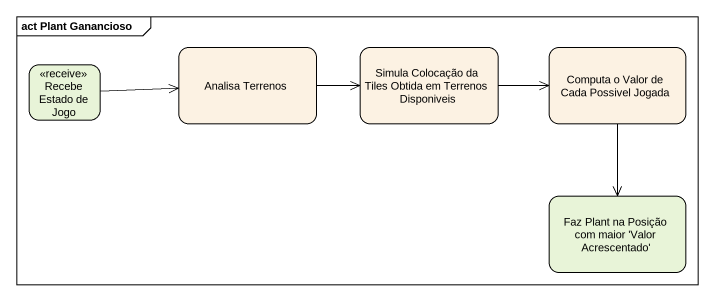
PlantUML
@startuml
mainframe act Plant Ganancioso
hide empty description
state "Recebe Estado de Jogo" as Recebe_Estado_de_Jogo <<receive>>
state "Analisa Terrenos" as Analisa_Terrenos #FCF2E3
state "Simula Colocação da Tiles Obtida em Terrenos Disponiveis" as Simula_Colocação_da_Tiles #FCF2E3
state "Computa o Valor de Cada Possivel Jogada" as Computa_o_Valor_de_Cada #FCF2E3
state "Faz Plant na Posição com maior 'Valor Acrescentado'" as Faz_Plant_na_Posição_com
Recebe_Estado_de_Jogo -right-> Analisa_Terrenos
Analisa_Terrenos -right-> Simula_Colocação_da_Tiles
Simula_Colocação_da_Tiles -right-> Computa_o_Valor_de_Cada
Computa_o_Valor_de_Cada --> Faz_Plant_na_Posição_com
@enduml
